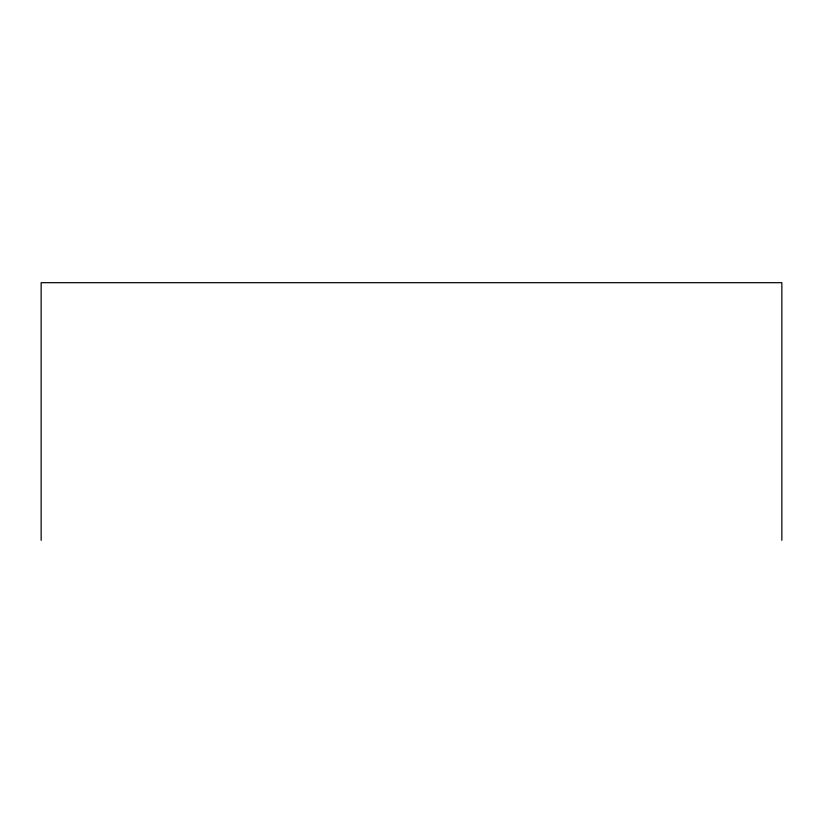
<?xml version="1.0" encoding="UTF-8"?>
<svg xmlns="http://www.w3.org/2000/svg" width="823" height="823" viewBox="0 0 823 823"><rect width="100%" height="100%" fill="white"/><g stroke="black" fill="none" stroke-linecap="round" stroke-linejoin="round"><path stroke-width="1.23" d="M781.85 540.31L781.85 282.69L41.15 282.69L41.15 540.31"/></g></svg>
